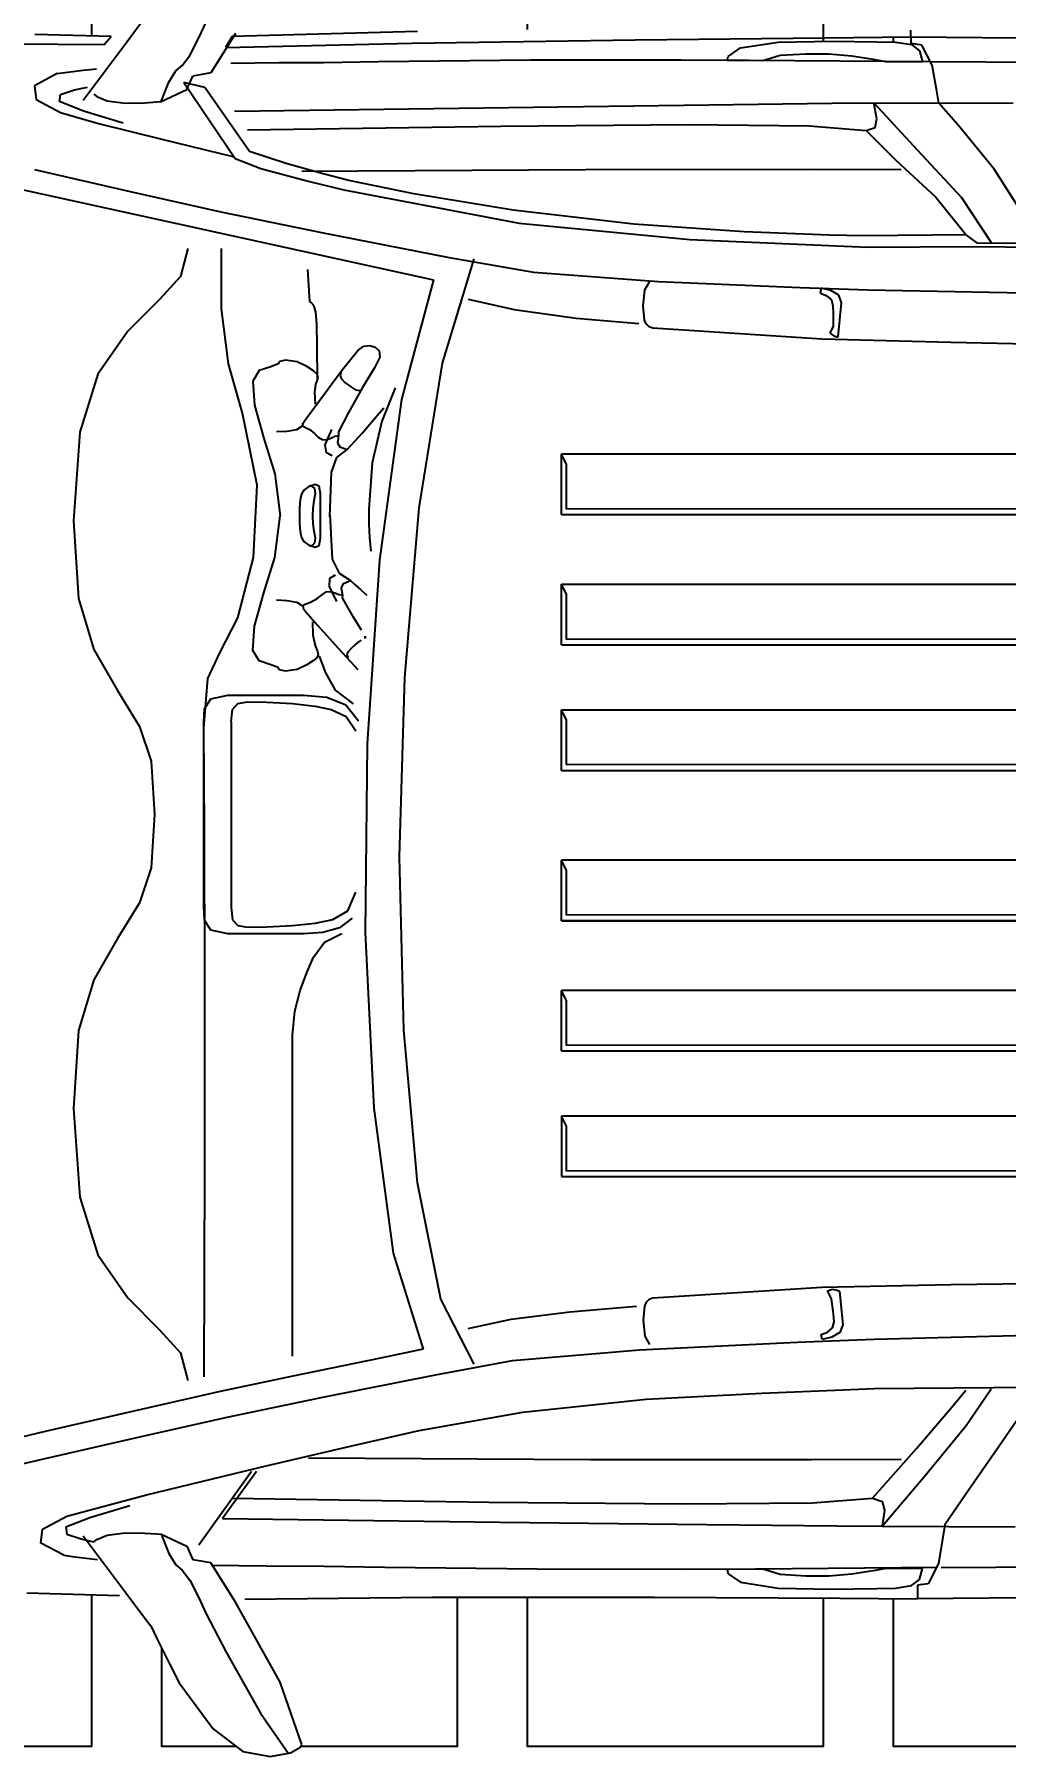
# Model space of a CAD drawing. Header units: millimetres. Extents: x -677 to -23, y -135 to 1112.
# Drawn here: x -116.84 to -115.698, y 857.484 to 859.508 of the extents above; entities that cross this region are included whole.
import ezdxf

# ---------------------------------------------------------------- set-up
doc = ezdxf.new("R2010")
doc.units = ezdxf.units.MM
doc.header["$LTSCALE"] = 20
doc.header["$MEASUREMENT"] = 0
doc.header["$PDSIZE"] = -5
doc.layers.get('0').update_dxf_attribs({"linetype": 'CONTINUOUS'})
doc.layers.get('Defpoints').update_dxf_attribs({"linetype": 'CONTINUOUS'})
doc.layers.add('AR-ALV', color=5, linetype='CONTINUOUS')
doc.layers.add('E-Pen-C', color=4, linetype='CONTINUOUS', lineweight=15)
doc.layers.add('E-Pen-G', color=3, linetype='CONTINUOUS', lineweight=30)
doc.styles.add('F2', font='swissc.ttf')
doc.dimstyles.new('DIMENSION-1', dxfattribs={"dimtxt": 0.11, "dimasz": 0.07, "dimexe": 1, "dimexo": 0, "dimgap": 0.12, "dimtad": 1, "dimzin": 7, "dimdsep": 46, "dimtxsty": 'F2', "dimblk1": 'TRACO', "dimblk2": 'TRACO', "dimsah": 1, "dimcen": 1, "dimse1": 1, "dimse2": 1, "dimclrd": 256, "dimclre": 256, "dimclrt": 6, "dimadec": 0, "dimazin": 0, "dimtfac": 1, "dimtix": 1, "dimtmove": 2, "dimatfit": 3, "dimldrblk": 'TRACO', "dimfxl": 1, "dimtolj": 1, "dimtzin": 0, "dimarcsym": 0})

# ---------------------------------------------------------------- blocks, each defined once
blk = doc.blocks.new('Austin Mini dessus')
at = {"color": 8, "flags": 128}
for points in [[(1.1117, 3.9516), (1.1466, 3.978)], [(1.1466, 3.978), (1.1788, 3.984)], [(1.1671, 3.9332), (1.2, 3.9805)], [(1.1788, 3.984), (1.2025, 3.9796)], [(1.2159, 3.9699), (1.1905, 3.8965)], [(1.2025, 3.9796), (1.2133, 3.9732)], [(1.2133, 3.9732), (1.2159, 3.9699)], [(1.0718, 3.8974), (1.1117, 3.9516)], [(1.127, 3.8612), (1.1671, 3.9332)], [(1.0602, 3.8752), (1.0718, 3.8974)], [(1.1905, 3.8965), (1.1378, 3.8027)], [(1.0455, 3.8453), (1.0602, 3.8752)], [(1.0383, 3.8304), (1.0455, 3.8453)], [(1.1035, 3.8163), (1.127, 3.8612)], [(1.0326, 3.8229), (1.0383, 3.8304)], [(1.0093, 3.792), (1.0326, 3.8229)], [(1.0947, 3.7975), (1.1035, 3.8163)], [(0.8924, 3.7915), (1.0016, 3.7949)], [(0.9589, 3.7245), (1.0093, 3.792)], [(1.0842, 3.7768), (1.0947, 3.7975)], [(1.1378, 3.8027), (1.1088, 3.7563)], [(1.1489, 3.7991), (1.3693, 3.7967)], [(1.3693, 3.7967), (1.6304, 3.7968)], [(1.6304, 3.7968), (1.8484, 3.7979)], [(1.7313, 3.7792), (1.7757, 3.7861)], [(1.7757, 3.7861), (1.8394, 3.7873)], [(1.8394, 3.7873), (1.8918, 3.7867)], [(1.8484, 3.7979), (1.9397, 3.7986)], [(1.8918, 3.7867), (1.9135, 3.786)], [(1.9135, 3.786), (1.9326, 3.7832)], [(2.1078, 3.7972), (1.9397, 3.7986)], [(1.9397, 3.7828), (1.9397, 3.798)], [(1.0677, 3.7588), (1.0753, 3.7651)], [(1.0753, 3.7651), (1.0842, 3.7768)], [(1.716, 3.7644), (1.717, 3.7694)], [(1.7576, 3.764), (1.716, 3.7644)], [(1.717, 3.7694), (1.7313, 3.7792)], [(1.7781, 3.7702), (1.7576, 3.764)], [(1.8082, 3.7719), (1.7781, 3.7702)], [(1.8354, 3.7719), (1.8082, 3.7719)], [(1.8622, 3.7696), (1.8354, 3.7719)], [(1.8896, 3.7653), (1.8622, 3.7696)], [(1.9022, 3.763), (1.8896, 3.7653)], [(1.9326, 3.7832), (1.942, 3.7759)], [(1.952, 3.781), (1.9397, 3.7828)], [(1.942, 3.7759), (1.9455, 3.763)], [(1.9641, 3.7571), (1.952, 3.781)], [(0.936, 3.7475), (0.9091, 3.7332)], [(0.936, 3.7475), (0.949, 3.7493)], [(0.949, 3.7493), (0.9623, 3.751)], [(0.9623, 3.751), (0.9758, 3.7525)], [(1.0506, 3.7228), (1.0594, 3.7455)], [(1.0594, 3.7455), (1.0677, 3.7588)], [(1.0806, 3.7369), (1.0877, 3.7528)], [(1.1088, 3.7563), (1.0877, 3.7528)], [(1.1098, 3.7592), (1.174, 3.7599)], [(1.174, 3.7599), (1.2419, 3.7604)], [(1.2419, 3.7604), (1.3135, 3.7616)], [(1.3135, 3.7616), (1.4923, 3.7636)], [(1.4923, 3.7636), (1.6691, 3.7637)], [(1.6691, 3.7637), (1.7492, 3.7633)], [(1.7492, 3.7633), (1.9626, 3.7616)], [(1.9455, 3.763), (1.9022, 3.763)], [(1.9688, 3.7285), (1.9641, 3.7571)], [(1.9674, 3.7618), (2.2252, 3.7604)], [(0.9091, 3.7332), (0.9111, 3.717)], [(0.9395, 3.7228), (0.9564, 3.7282)], [(0.9564, 3.7282), (0.9673, 3.7309)], [(0.9673, 3.7309), (0.9712, 3.7316)], [(0.9712, 3.7316), (0.975, 3.7288)], [(0.975, 3.7288), (0.9869, 3.7238)], [(0.9869, 3.7238), (1.0083, 3.721)], [(1.0506, 3.7228), (1.0806, 3.7369)], [(1.0947, 3.7351), (1.1565, 3.6487)], [(1.9715, 3.7117), (1.9688, 3.7285)], [(0.9111, 3.717), (0.9395, 3.7016)], [(0.9383, 3.7145), (0.9395, 3.7228)], [(0.9665, 3.7034), (0.9383, 3.7145)], [(1.0083, 3.721), (1.031, 3.7215)], [(1.031, 3.7215), (1.0455, 3.7223)], [(1.0455, 3.7223), (1.0506, 3.7228)], [(1.1226, 3.7043), (1.4484, 3.7087)], [(1.1626, 3.649), (1.1226, 3.7043)], [(1.4484, 3.7087), (1.6921, 3.7115)], [(1.6921, 3.7115), (1.8449, 3.713)], [(1.8449, 3.713), (1.8979, 3.7134)], [(1.8979, 3.7134), (2.0543, 3.714)], [(1.8979, 3.7134), (1.9484, 3.6539)], [(1.9009, 3.6943), (1.8979, 3.7134)], [(1.9964, 3.6756), (1.9715, 3.7117)], [(0.9395, 3.7016), (1.0331, 3.6766)], [(1.0136, 3.6893), (0.9665, 3.7034)], [(1.1335, 3.6804), (1.4355, 3.6849)], [(1.4355, 3.6849), (1.6643, 3.6871)], [(1.6643, 3.6871), (1.816, 3.6859)], [(1.816, 3.6859), (1.8868, 3.6804)], [(1.8868, 3.6804), (1.8979, 3.6843)], [(1.8979, 3.6843), (1.9009, 3.6943)], [(1.0331, 3.6766), (1.174, 3.6425)], [(1.8868, 3.6804), (1.9382, 3.6219)], [(2.0389, 3.6143), (1.9964, 3.6756)], [(0.8566, 3.6469), (0.909, 3.6348)], [(1.9484, 3.6539), (1.9968, 3.5949)], [(0.909, 3.6348), (1.0218, 3.609)], [(1.174, 3.6425), (1.2747, 3.6187)], [(1.2235, 3.6328), (1.5547, 3.6348)], [(1.5547, 3.6348), (1.8149, 3.6349)], [(1.8149, 3.6349), (1.9203, 3.6346)], [(0.9143, 3.6021), (0.8666, 3.6133)], [(1.0218, 3.609), (1.1282, 3.5852)], [(1.2747, 3.6187), (1.3537, 3.601)], [(1.9382, 3.6219), (1.9794, 3.5737)], [(2.0615, 3.5818), (2.0389, 3.6143)], [(1.0183, 3.578), (0.9143, 3.6021)], [(1.1282, 3.5852), (1.2404, 3.5618)], [(1.3537, 3.601), (1.4755, 3.5794)], [(1.9968, 3.5949), (2.0262, 3.5518)], [(1.12, 3.5551), (1.0183, 3.578)], [(1.4755, 3.5794), (1.6204, 3.564)], [(1.6204, 3.564), (1.7565, 3.5569)], [(1.9794, 3.5737), (1.9962, 3.5536)], [(1.0731, 3.5095), (1.0817, 3.5421)], [(1.2053, 3.5371), (1.12, 3.5551)], [(1.2404, 3.5618), (1.3729, 3.5353)], [(1.7565, 3.5569), (1.8523, 3.5529)], [(1.8523, 3.5529), (1.8885, 3.5517)], [(1.8885, 3.5517), (2.0756, 3.55)], [(1.1011, 3.5379), (1.1017, 3.2922)], [(1.3084, 3.5158), (1.2053, 3.5371)], [(1.3729, 3.5353), (1.4635, 3.5186)], [(1.4186, 3.5228), (1.3793, 3.4466)], [(1.0484, 3.4825), (1.0731, 3.5095)], [(1.2049, 3.5135), (1.2049, 3.1364)], [(1.3585, 3.5054), (1.3084, 3.5158)], [(1.323, 3.3924), (1.3585, 3.5054)], [(1.4635, 3.5186), (1.6129, 3.5061)], [(1.6129, 3.5061), (1.7979, 3.497)], [(1.0114, 3.445), (1.0484, 3.4825)], [(1.4113, 3.481), (1.462, 3.47)], [(1.6169, 3.4714), (1.619, 3.4901)], [(1.619, 3.4901), (1.6245, 3.4999)], [(1.7979, 3.497), (1.8885, 3.4935)], [(1.8276, 3.494), (1.8263, 3.4879)], [(1.8263, 3.4879), (1.8336, 3.4853)], [(1.8388, 3.4912), (1.8276, 3.494)], [(1.8336, 3.4853), (1.8396, 3.4804)], [(1.8484, 3.4859), (1.8388, 3.4912)], [(1.8517, 3.4767), (1.8484, 3.4859)], [(1.8885, 3.4935), (2.0844, 3.4883)], [(1.462, 3.47), (1.5309, 3.4613)], [(1.5309, 3.4613), (1.6094, 3.4548)], [(1.6186, 3.4546), (1.6169, 3.4714)], [(1.8409, 3.4637), (1.8386, 3.4462)], [(1.8396, 3.4804), (1.8416, 3.4732)], [(1.8416, 3.4732), (1.8409, 3.4637)], [(1.8478, 3.437), (1.8517, 3.4767)], [(0.9762, 3.3945), (1.0114, 3.445)], [(1.3793, 3.4466), (1.3517, 3.3099)], [(1.6207, 3.4502), (1.6186, 3.4546)], [(1.6242, 3.4468), (1.6207, 3.4502)], [(1.6285, 3.4452), (1.6242, 3.4468)], [(1.8272, 3.4328), (1.6285, 3.4452)], [(1.8386, 3.4462), (1.8339, 3.4369)], [(1.9786, 3.4297), (1.8272, 3.4328)], [(1.8339, 3.4369), (1.8395, 3.4349)], [(1.8395, 3.4349), (1.8452, 3.4359)], [(1.8452, 3.4359), (1.8478, 3.437)], [(2.0699, 3.4284), (1.9786, 3.4297)], [(0.9547, 3.3266), (0.9762, 3.3945)], [(1.3004, 3.222), (1.323, 3.3924)], [(0.9474, 3.2223), (0.9547, 3.3266)], [(1.3517, 3.3099), (1.3356, 3.1305)], [(1.521, 3.3024), (3.3849, 3.3024)], [(1.521, 3.2314), (1.521, 3.3024)], [(1.1017, 3.2922), (1.1017, 3.0712)], [(3.3552, 3.2953), (1.5269, 3.296)], [(1.5269, 3.296), (1.5269, 3.2434)], [(1.5269, 3.2434), (1.521, 3.2314)], [(0.9535, 3.1308), (0.9474, 3.2223)], [(1.2904, 3.0155), (1.3004, 3.222)], [(3.3849, 3.2314), (1.521, 3.2314)], [(1.521, 3.1548), (3.3849, 3.1548)], [(1.521, 3.1548), (3.3849, 3.1548)], [(1.521, 3.1548), (1.521, 3.0837)], [(3.3552, 3.1477), (1.5269, 3.1484)], [(1.5269, 3.1484), (1.5269, 3.0958)], [(0.9712, 3.0712), (0.9535, 3.1308)], [(1.2049, 3.1364), (1.2077, 3.1082)], [(1.3356, 3.1305), (1.3308, 2.9266)], [(1.2077, 3.1082), (1.214, 3.084)], [(1.214, 3.084), (1.2213, 3.064)], [(1.5269, 3.0958), (1.521, 3.0837)], [(3.3849, 3.0838), (1.521, 3.0838)], [(0.9991, 3.0226), (0.9712, 3.0712)], [(1.1017, 3.0712), (1.1013, 2.893)], [(1.2213, 3.064), (1.2296, 3.0447)], [(1.2296, 3.0447), (1.2425, 3.0269)], [(1.0249, 2.9807), (0.9991, 3.0226)], [(1.1289, 3.0172), (1.1087, 3.0128)], [(1.2179, 3.0172), (1.1289, 3.0172)], [(1.2406, 3.0157), (1.2179, 3.0172)], [(1.2601, 3.01), (1.2406, 3.0157)], [(1.2425, 3.0269), (1.263, 3.0168)], [(1.2927, 2.7938), (1.2904, 3.0155)], [(1.1016, 3.0013), (1.1008, 2.9854)], [(1.1087, 3.0128), (1.1016, 3.0013)], [(1.1326, 2.9863), (1.1344, 3.0006)], [(1.1344, 3.0006), (1.1406, 3.0076)], [(1.1406, 3.0076), (1.1521, 3.0095)], [(1.1521, 3.0095), (1.1745, 3.009)], [(1.1745, 3.009), (1.2048, 3.0074)], [(1.2048, 3.0074), (1.2315, 3.0045)], [(1.2315, 3.0045), (1.2524, 3.0002)], [(1.2524, 3.0002), (1.27, 2.9903)], [(1.275, 2.9987), (1.2601, 3.01)], [(1.521, 3.0018), (3.3849, 3.0018)], [(1.521, 3.0018), (1.521, 2.9307)], [(1.521, 3.0017), (3.3849, 3.0017)], [(3.3552, 2.9947), (1.5269, 2.9954)], [(1.5269, 2.9954), (1.5269, 2.9427)], [(1.0386, 2.9396), (1.0249, 2.9807)], [(1.1008, 2.9854), (1.1008, 2.7686)], [(1.1326, 2.7677), (1.1326, 2.9863)], [(1.27, 2.9903), (1.2792, 2.9682)], [(1.0427, 2.877), (1.0386, 2.9396)], [(1.5269, 2.9427), (1.521, 2.9307)], [(1.3308, 2.9266), (1.3369, 2.7159)], [(3.3849, 2.9307), (1.521, 2.9307)], [(1.0386, 2.8145), (1.0427, 2.877)], [(1.1013, 2.893), (1.1007, 2.7756)], [(1.0249, 2.7734), (1.0386, 2.8145)], [(1.521, 2.8252), (3.3849, 2.8252)], [(1.521, 2.8252), (3.3849, 2.8252)], [(1.521, 2.8252), (1.521, 2.7541)], [(3.3552, 2.8181), (1.5269, 2.8188)], [(1.5269, 2.8188), (1.5269, 2.7662)], [(1.307, 2.578), (1.2927, 2.7938)], [(0.9991, 2.7314), (1.0249, 2.7734)], [(1.1007, 2.7756), (1.1055, 2.717)], [(1.268, 2.7619), (1.2795, 2.7785)], [(1.1008, 2.7686), (1.1016, 2.7527)], [(1.1016, 2.7527), (1.1087, 2.7412)], [(1.1326, 2.7677), (1.1344, 2.7534)], [(1.1344, 2.7534), (1.1406, 2.7464)], [(1.2315, 2.7495), (1.2505, 2.7536)], [(1.2505, 2.7536), (1.268, 2.7619)], [(1.2676, 2.7483), (1.2824, 2.7671)], [(1.5269, 2.7662), (1.521, 2.7541)], [(3.3849, 2.7542), (1.521, 2.7542)], [(1.1087, 2.7412), (1.1289, 2.7368)], [(1.1289, 2.7368), (1.2179, 2.7368)], [(1.1406, 2.7464), (1.1521, 2.7446)], [(1.1521, 2.7446), (1.1745, 2.745)], [(1.1745, 2.745), (1.2048, 2.7466)], [(1.2048, 2.7466), (1.2315, 2.7495)], [(1.2179, 2.7368), (1.2453, 2.7392)], [(1.2453, 2.7392), (1.2676, 2.7483)], [(1.2551, 2.7309), (1.276, 2.7469)], [(0.9712, 2.6829), (0.9991, 2.7314)], [(1.1055, 2.717), (1.1196, 2.6871)], [(1.2436, 2.7106), (1.2551, 2.7309)], [(1.3369, 2.7159), (1.3537, 2.5166)], [(1.1655, 2.6964), (1.1583, 2.6841)], [(1.1793, 2.701), (1.1655, 2.6964)], [(1.1879, 2.7044), (1.1793, 2.701)], [(1.1894, 2.7071), (1.1879, 2.7044)], [(1.1965, 2.7087), (1.1894, 2.7071)], [(1.2102, 2.7066), (1.1965, 2.7087)], [(1.2218, 2.7011), (1.2102, 2.7066)], [(1.2296, 2.696), (1.2218, 2.7011)], [(1.2336, 2.6927), (1.2296, 2.696)], [(1.235, 2.6895), (1.2336, 2.6927)], [(1.2364, 2.6909), (1.2436, 2.7106)], [(1.2586, 2.6815), (1.2815, 2.7064)], [(1.2705, 2.6928), (1.2693, 2.6894)], [(0.9535, 2.6232), (0.9712, 2.6829)], [(1.1196, 2.6871), (1.1407, 2.6458)], [(1.1583, 2.6841), (1.1602, 2.6556)], [(1.2286, 2.6664), (1.2314, 2.6783)], [(1.2314, 2.6783), (1.2342, 2.6856)], [(1.2342, 2.6856), (1.235, 2.6895)], [(1.2344, 2.6544), (1.2586, 2.6815)], [(1.2693, 2.6894), (1.2703, 2.6857)], [(1.2703, 2.6857), (1.2746, 2.681)], [(1.2746, 2.681), (1.2785, 2.6776)], [(1.2785, 2.6776), (1.2823, 2.6745)], [(1.2823, 2.6745), (1.286, 2.6721)], [(1.521, 2.6777), (3.3849, 2.6777)], [(1.521, 2.6777), (1.521, 2.6065)], [(1.521, 2.6776), (3.3849, 2.6776)], [(1.1602, 2.6556), (1.1712, 2.6165)], [(1.2206, 2.6388), (1.2344, 2.6544)], [(1.2283, 2.6506), (1.2286, 2.6664)], [(1.286, 2.6602), (1.2767, 2.6451)], [(1.2901, 2.67), (1.2902, 2.6692)], [(1.2903, 2.6674), (1.2901, 2.67)], [(1.2902, 2.6692), (1.2903, 2.6683)], [(1.2903, 2.6683), (1.2903, 2.6674)], [(3.3552, 2.6705), (1.5269, 2.6712)], [(1.5269, 2.6712), (1.5269, 2.6186)], [(1.1407, 2.6458), (1.1591, 2.5751)], [(1.2099, 2.6274), (1.2179, 2.6325)], [(1.2173, 2.6328), (1.2174, 2.6346)], [(1.2179, 2.6325), (1.2173, 2.6328)], [(1.2174, 2.6346), (1.2206, 2.6388)], [(1.2691, 2.6322), (1.2637, 2.6225)], [(1.2767, 2.6451), (1.2691, 2.6322)], [(0.9474, 2.5318), (0.9535, 2.6232)], [(1.1712, 2.6165), (1.184, 2.5749)], [(1.1861, 2.6248), (1.1983, 2.6254)], [(1.1983, 2.6254), (1.2099, 2.6274)], [(1.2179, 2.6307), (1.226, 2.6273)], [(1.226, 2.6273), (1.234, 2.623)], [(1.234, 2.623), (1.2401, 2.6184)], [(1.2401, 2.6184), (1.2445, 2.6153)], [(1.2445, 2.6153), (1.2492, 2.6149)], [(1.2478, 2.609), (1.2564, 2.6266)], [(1.2492, 2.6149), (1.2546, 2.6166)], [(1.2546, 2.6166), (1.2595, 2.6184)], [(1.2595, 2.6184), (1.2623, 2.6189)], [(1.2623, 2.6189), (1.2632, 2.6189)], [(1.2632, 2.6157), (1.2624, 2.6105)], [(1.2639, 2.6197), (1.2632, 2.6157)], [(1.2637, 2.6225), (1.2638, 2.6219)], [(1.2638, 2.6219), (1.2639, 2.6197)], [(1.279, 2.6074), (1.285, 2.6129)], [(1.285, 2.6129), (1.2921, 2.6194)], [(1.5269, 2.6186), (1.521, 2.6065)], [(1.2485, 2.5997), (1.2478, 2.609)], [(1.255, 2.5958), (1.2485, 2.5997)], [(1.2515, 2.5771), (1.2598, 2.5934)], [(1.2598, 2.5934), (1.2732, 2.6021)], [(1.2624, 2.6105), (1.2647, 2.6055)], [(1.2647, 2.6055), (1.2732, 2.6021)], [(1.2732, 2.6021), (1.279, 2.6074)], [(3.3849, 2.6066), (1.521, 2.6066)], [(1.1591, 2.5751), (1.1632, 2.4901)], [(1.184, 2.5749), (1.1902, 2.5259)], [(1.2487, 2.5245), (1.2515, 2.5771)], [(1.3331, 2.3893), (1.307, 2.578)], [(1.2142, 2.5468), (1.2153, 2.5514)], [(1.2153, 2.5514), (1.218, 2.556)], [(1.218, 2.556), (1.2242, 2.5604)], [(1.2242, 2.5604), (1.2316, 2.5628)], [(1.2242, 2.5604), (1.2279, 2.5607)], [(1.2279, 2.5607), (1.2312, 2.5579)], [(1.2319, 2.5522), (1.2305, 2.5442)], [(1.2312, 2.5579), (1.2319, 2.5522)], [(1.2316, 2.5628), (1.2362, 2.5607)], [(1.2362, 2.5607), (1.2378, 2.5522)], [(1.2378, 2.5522), (1.2378, 2.4996)], [(1.2946, 2.5357), (1.2952, 2.5513)], [(1.2952, 2.5513), (1.2971, 2.5676)], [(0.9547, 2.4275), (0.9474, 2.5318)], [(1.2129, 2.5259), (1.213, 2.5337)], [(1.213, 2.5337), (1.2135, 2.541)], [(1.2135, 2.541), (1.2142, 2.5468)], [(1.2293, 2.5353), (1.2287, 2.5263)], [(1.2305, 2.5442), (1.2293, 2.5353)], [(1.2945, 2.5182), (1.2946, 2.5357)], [(1.184, 2.4768), (1.1902, 2.5259)], [(1.213, 2.5181), (1.2129, 2.5259)], [(1.2135, 2.5107), (1.213, 2.5181)], [(1.2142, 2.505), (1.2135, 2.5107)], [(1.2287, 2.5263), (1.2293, 2.5172)], [(1.2293, 2.5172), (1.2305, 2.5078)], [(1.2487, 2.5272), (1.2506, 2.4745)], [(1.2987, 2.4638), (1.2945, 2.5182)], [(1.3537, 2.5166), (1.3811, 2.3466)], [(1.521, 2.5246), (3.3849, 2.5246)], [(1.521, 2.5246), (3.3849, 2.5246)], [(1.521, 2.5246), (1.521, 2.4535)], [(3.3552, 2.5175), (1.5269, 2.5182)], [(1.5269, 2.5182), (1.5269, 2.4656)], [(1.1632, 2.4901), (1.1462, 2.4053)], [(1.2153, 2.5004), (1.2142, 2.505)], [(1.218, 2.4957), (1.2153, 2.5004)], [(1.2242, 2.4914), (1.218, 2.4957)], [(1.2316, 2.489), (1.2242, 2.4914)], [(1.2279, 2.4911), (1.2242, 2.4914)], [(1.2312, 2.4938), (1.2279, 2.4911)], [(1.2305, 2.5078), (1.2319, 2.4996)], [(1.2319, 2.4996), (1.2312, 2.4938)], [(1.2362, 2.4911), (1.2316, 2.489)], [(1.2378, 2.4996), (1.2362, 2.4911)], [(1.1712, 2.4352), (1.184, 2.4768)], [(1.2506, 2.4745), (1.2571, 2.4576)], [(1.2447, 2.4518), (1.2434, 2.4425)], [(1.2514, 2.4554), (1.2447, 2.4518)], [(1.2571, 2.4576), (1.2692, 2.4481)], [(1.3098, 2.4149), (1.2987, 2.4638)], [(1.5269, 2.4656), (1.521, 2.4535)], [(3.3849, 2.4536), (1.521, 2.4536)], [(1.1602, 2.3961), (1.1712, 2.4352)], [(1.2248, 2.4245), (1.2303, 2.429)], [(1.2303, 2.429), (1.2352, 2.4335)], [(1.2352, 2.4335), (1.2399, 2.4364)], [(1.2399, 2.4364), (1.2445, 2.4366)], [(1.2434, 2.4425), (1.2511, 2.4245)], [(1.2445, 2.4366), (1.2498, 2.4346)], [(1.2498, 2.4346), (1.2546, 2.4325)], [(1.2546, 2.4325), (1.2574, 2.4319)], [(1.2574, 2.4319), (1.2583, 2.4319)], [(1.2579, 2.4403), (1.2605, 2.4451)], [(1.2585, 2.435), (1.2579, 2.4403)], [(1.259, 2.431), (1.2585, 2.435)], [(1.2586, 2.4282), (1.2588, 2.4289)], [(1.2588, 2.4289), (1.259, 2.431)], [(1.2605, 2.4451), (1.2692, 2.4481)], [(1.2692, 2.4481), (1.287, 2.4285)], [(1.287, 2.4285), (1.3044, 2.4082)], [(0.9762, 2.3595), (0.9547, 2.4275)], [(1.1861, 2.427), (1.1983, 2.4265)], [(1.1983, 2.4265), (1.21, 2.4246)], [(1.21, 2.4246), (1.2177, 2.4194)], [(1.2177, 2.4194), (1.2172, 2.4191)], [(1.2172, 2.4191), (1.2172, 2.4174)], [(1.2172, 2.4174), (1.2201, 2.4129)], [(1.2178, 2.4212), (1.2248, 2.4245)], [(1.2201, 2.4129), (1.2359, 2.3915)], [(1.2704, 2.4052), (1.2586, 2.4282)], [(1.3256, 2.3754), (1.3098, 2.4149)], [(1.1462, 2.4053), (1.1298, 2.3473)], [(1.1583, 2.3676), (1.1602, 2.3961)], [(1.2319, 2.3948), (1.2313, 2.3807)], [(1.2359, 2.3915), (1.262, 2.3561)], [(1.2871, 2.3751), (1.2704, 2.4052)], [(1.3044, 2.4082), (1.3122, 2.3989)], [(1.3706, 2.2486), (1.3331, 2.3893)], [(1.2313, 2.3807), (1.2324, 2.3718)], [(1.2324, 2.3718), (1.2342, 2.3662)], [(1.2619, 2.3648), (1.2664, 2.3692)], [(1.2664, 2.3692), (1.2729, 2.3742)], [(1.2729, 2.3742), (1.279, 2.3779)], [(1.279, 2.3779), (1.2846, 2.3787)], [(1.3014, 2.3519), (1.2871, 2.3751)], [(1.0114, 2.309), (0.9762, 2.3595)], [(1.1655, 2.3554), (1.1583, 2.3676)], [(1.1793, 2.3508), (1.1655, 2.3554)], [(1.1879, 2.3474), (1.1793, 2.3508)], [(1.2218, 2.3507), (1.2102, 2.3451)], [(1.2296, 2.3558), (1.2218, 2.3507)], [(1.2336, 2.3591), (1.2296, 2.3558)], [(1.235, 2.3623), (1.2336, 2.3591)], [(1.2342, 2.3662), (1.234, 2.3268)], [(1.2342, 2.3662), (1.235, 2.3623)], [(1.2607, 2.3612), (1.2619, 2.3648)], [(1.2617, 2.3576), (1.2607, 2.3612)], [(1.262, 2.3561), (1.2817, 2.3316)], [(1.3075, 2.3397), (1.3014, 2.3519)], [(1.1298, 2.3473), (1.1216, 2.2828)], [(1.1894, 2.3447), (1.1879, 2.3474)], [(1.1965, 2.3431), (1.1894, 2.3447)], [(1.2102, 2.3451), (1.1965, 2.3431)], [(1.2817, 2.3316), (1.2889, 2.3268)], [(1.2958, 2.3258), (1.3019, 2.3278)], [(1.3019, 2.3278), (1.3066, 2.3322)], [(1.3066, 2.3322), (1.3075, 2.3397)], [(1.3811, 2.3466), (1.4186, 2.2238)], [(1.0484, 2.2716), (1.0114, 2.309)], [(1.234, 2.3268), (1.2334, 2.3009)], [(1.2889, 2.3268), (1.2958, 2.3258)], [(1.8272, 2.3184), (1.6285, 2.3056)], [(1.9786, 2.3223), (1.8272, 2.3184)], [(1.8366, 2.3114), (1.8412, 2.3145)], [(1.8403, 2.3032), (1.8366, 2.3114)], [(1.8412, 2.3145), (1.8449, 2.3155)], [(1.8449, 2.3155), (1.8464, 2.3155)], [(1.8464, 2.3155), (1.8503, 2.2758)], [(2.0699, 2.3241), (1.9786, 2.3223)], [(1.2334, 2.3009), (1.2323, 2.2864)], [(1.4655, 2.2834), (1.5384, 2.2936)], [(1.5384, 2.2936), (1.6121, 2.3001)], [(1.6186, 2.2962), (1.6169, 2.2793)], [(1.6207, 2.3005), (1.6186, 2.2962)], [(1.6242, 2.304), (1.6207, 2.3005)], [(1.6285, 2.3056), (1.6242, 2.304)], [(1.8402, 2.2793), (1.8406, 2.2877)], [(1.8406, 2.2877), (1.8403, 2.3032)], [(1.0731, 2.2446), (1.0484, 2.2716)], [(1.1216, 2.2828), (1.1216, 2.212)], [(1.2254, 2.2741), (1.2227, 2.2366)], [(1.2269, 2.2752), (1.2254, 2.2741)], [(1.2299, 2.279), (1.2269, 2.2752)], [(1.2323, 2.2864), (1.2299, 2.279)], [(1.4113, 2.2714), (1.4655, 2.2834)], [(1.6169, 2.2793), (1.619, 2.2606)], [(1.825, 2.2645), (1.8322, 2.2671)], [(1.8322, 2.2671), (1.8383, 2.272)], [(1.8383, 2.272), (1.8402, 2.2793)], [(1.8503, 2.2758), (1.847, 2.2665)], [(0.8634, 2.1376), (1.3706, 2.2486)], [(1.4881, 2.2396), (1.6349, 2.2506)], [(1.619, 2.2606), (1.6245, 2.2509)], [(1.6349, 2.2506), (1.8016, 2.2577)], [(1.8016, 2.2577), (1.881, 2.2603)], [(1.8262, 2.2584), (1.825, 2.2645)], [(1.8375, 2.2613), (1.8262, 2.2584)], [(1.847, 2.2665), (1.8375, 2.2613)], [(1.881, 2.2603), (2.0858, 2.2644)], [(1.0817, 2.212), (1.0731, 2.2446)], [(1.3891, 2.2224), (1.4881, 2.2396)], [(1.2411, 2.1935), (1.3891, 2.2224)], [(1.6721, 2.2014), (1.8808, 2.2103)], [(1.8808, 2.2103), (2.0035, 2.2094)], [(2.0035, 2.2094), (2.0815, 2.2103)], [(2.1294, 2.2062), (2.0102, 2.2055)], [(1.1207, 2.1686), (1.2411, 2.1935)], [(1.4713, 2.1819), (1.6721, 2.2014)], [(1.7357, 2.1921), (1.606, 2.1833)], [(1.8362, 2.1961), (1.7357, 2.1921)], [(1.8766, 2.1969), (1.8362, 2.1961)], [(1.9967, 2.1959), (1.8766, 2.1969)], [(1.961, 2.1517), (1.9967, 2.1959)], [(1.9914, 2.152), (2.0269, 2.2058)], [(2.0102, 2.2055), (1.9967, 2.1959)], [(1.0142, 2.1447), (1.1207, 2.1686)], [(1.2652, 2.143), (1.4713, 2.1819)], [(1.4643, 2.1668), (1.3475, 2.1478)], [(1.606, 2.1833), (1.4643, 2.1668)], [(2.0651, 2.1737), (2.0297, 2.1186)], [(1.3475, 2.1478), (1.2712, 2.132)], [(1.9146, 2.1086), (1.961, 2.1517)], [(1.9396, 2.0961), (1.9914, 2.152)], [(0.9014, 2.1189), (1.0142, 2.1447)], [(1.1678, 2.118), (1.2232, 2.1328)], [(1.2232, 2.1328), (1.2652, 2.143)], [(1.2712, 2.132), (1.241, 2.1243)], [(1.0772, 2.0166), (1.1373, 2.1061)], [(1.1373, 2.1061), (1.1678, 2.118)], [(1.1985, 2.1123), (1.1544, 2.0979)], [(1.241, 2.1243), (1.1985, 2.1123)], [(1.216, 2.1209), (1.5491, 2.1189)], [(1.5491, 2.1189), (1.8129, 2.1188)], [(1.8129, 2.1188), (1.9203, 2.1191)], [(1.8792, 2.0733), (1.9146, 2.1086)], [(2.0297, 2.1186), (1.9872, 2.0669)], [(1.0511, 2.0835), (1.1363, 2.104)], [(1.1544, 2.0979), (1.1018, 2.0227)], [(1.8882, 2.0405), (1.9396, 2.0961)], [(0.932, 2.0521), (0.9769, 2.0648)], [(1.006, 2.0645), (0.959, 2.0503)], [(0.9769, 2.0648), (1.0511, 2.0835)], [(1.1518, 2.0725), (1.4497, 2.0682)], [(1.4497, 2.0682), (1.6696, 2.0663)], [(1.6696, 2.0663), (1.8124, 2.0677)], [(1.8124, 2.0677), (1.8792, 2.0733)], [(1.8792, 2.0733), (1.8898, 2.0695)], [(1.8898, 2.0695), (1.8917, 2.0596)], [(1.9872, 2.0669), (1.9647, 2.0412)], [(0.9036, 2.0367), (0.932, 2.0521)], [(0.959, 2.0503), (0.9308, 2.0393)], [(1.1368, 2.0506), (1.4588, 2.0461)], [(1.4588, 2.0461), (1.6944, 2.0429)], [(1.8917, 2.0596), (1.8882, 2.0405)], [(0.9015, 2.0205), (0.9036, 2.0367)], [(0.9308, 2.0393), (0.932, 2.031)], [(0.932, 2.031), (0.9488, 2.0255)], [(0.9488, 2.0255), (0.9598, 2.0229)], [(0.9589, 2.0374), (1.0093, 1.97)], [(0.9712, 2.0303), (0.975, 2.0331)], [(0.975, 2.0331), (0.9869, 2.0382)], [(0.9869, 2.0382), (1.0083, 2.0409)], [(1.0083, 2.0409), (1.031, 2.0405)], [(1.031, 2.0405), (1.0455, 2.0396)], [(1.0455, 2.0396), (1.0506, 2.0392)], [(1.0506, 2.0392), (1.0806, 2.025)], [(1.0506, 2.0392), (1.0594, 2.0164)], [(1.0806, 2.025), (1.0877, 2.0092)], [(1.6944, 2.0429), (1.839, 2.0411)], [(1.839, 2.0411), (1.8882, 2.0405)], [(1.8882, 2.0405), (2.0521, 2.0412)], [(1.9618, 2.0246), (1.9568, 1.9964)], [(1.9647, 2.0412), (1.9618, 2.0246)], [(0.9284, 2.0063), (0.9015, 2.0205)], [(0.9284, 2.0063), (0.9435, 2.0041)], [(0.9435, 2.0041), (0.9588, 2.0023)], [(0.9598, 2.0229), (0.9637, 2.0221)], [(1.0594, 2.0164), (1.0677, 2.0031)], [(1.1018, 2.0227), (1.0772, 2.0166)], [(1.1088, 2.0056), (1.0877, 2.0092)], [(1.1378, 1.9593), (1.1088, 2.0056)], [(0.9588, 2.0023), (0.9744, 2.0007)], [(1.0677, 2.0031), (1.0753, 1.9968)], [(1.0753, 1.9968), (1.0842, 1.9851)], [(1.0842, 1.9851), (1.0947, 1.9644)], [(1.1323, 1.9939), (1.1889, 1.9933)], [(1.1889, 1.9933), (1.2417, 1.9931)], [(1.2417, 1.9931), (1.3059, 1.9922)], [(1.3059, 1.9922), (1.4847, 1.9901)], [(1.4847, 1.9901), (1.6616, 1.9901)], [(1.6616, 1.9901), (1.7416, 1.9904)], [(1.7576, 1.9915), (1.716, 1.9911)], [(1.716, 1.9911), (1.717, 1.9861)], [(1.717, 1.9861), (1.7313, 1.9762)], [(1.7416, 1.9904), (1.9551, 1.9922)], [(1.7781, 1.9852), (1.7576, 1.9915)], [(1.8082, 1.9835), (1.7781, 1.9852)], [(1.8354, 1.9836), (1.8082, 1.9835)], [(1.8622, 1.9859), (1.8354, 1.9836)], [(1.8896, 1.9901), (1.8622, 1.9859)], [(1.9022, 1.9924), (1.8896, 1.9901)], [(1.9455, 1.9924), (1.9022, 1.9924)], [(1.942, 1.9796), (1.9455, 1.9924)], [(1.9568, 1.9964), (1.9445, 1.9728)], [(1.9551, 1.9922), (2.2129, 1.9935)], [(0.8745, 1.9713), (0.9836, 1.9722)], [(0.9836, 1.9722), (0.9918, 1.9626)], [(1.0093, 1.97), (1.0326, 1.939)], [(1.0947, 1.9644), (1.1035, 1.9457)], [(1.1339, 1.9626), (1.1261, 1.9756)], [(1.1261, 1.9756), (1.3452, 1.9705)], [(1.3452, 1.9705), (1.6075, 1.9666)], [(1.6075, 1.9666), (1.8305, 1.9642)], [(1.7313, 1.9762), (1.7757, 1.9693)], [(1.7757, 1.9693), (1.8394, 1.9681)], [(1.8305, 1.9642), (1.9317, 1.9633)], [(1.8394, 1.9681), (1.8918, 1.9688)], [(1.8918, 1.9688), (1.9135, 1.9694)], [(1.9135, 1.9694), (1.9326, 1.9722)], [(1.9321, 1.971), (1.9317, 1.9551)], [(1.9317, 1.9633), (2.0998, 1.9648)], [(1.9445, 1.9728), (1.9321, 1.971)], [(1.9326, 1.9722), (1.942, 1.9796)], [(0.9918, 1.9626), (0.902, 1.9603)], [(1.3518, 1.9569), (1.1339, 1.9626)]]:
    blk.add_lwpolyline(points, dxfattribs=at)
blk = doc.blocks.new('TRACO')
at = {"layer": 'E-Pen-C'}
for p, q in [((0, 1), (0, -1)), ((-1, 0), (1, 0))]:
    blk.add_line(p, q, dxfattribs=at)
at = {"layer": 'E-Pen-G'}
blk.add_line((-0.424, -0.424), (0.424, 0.424), dxfattribs=at)
blk = doc.blocks.new('*D749')
at = {"color": 4, "lineweight": -2}
blk.add_line((-119.0046, 860.6269), (-113.1546, 860.6269), dxfattribs=at)
at = {"layer": 'Defpoints', "color": 0, "linetype": 'Continuous'}
for p in [(-113.0846, 860.6269), (-113.0846, 860.2735), (-119.0746, 858.7735)]:
    blk.add_point(p, dxfattribs=at)
at = {"color": 4, "linetype": 'Continuous', "lineweight": -2, "xscale": 0.07, "yscale": 0.07, "zscale": 0.07, "rotation": 180}
blk.add_blockref('TRACO', (-119.0746, 860.6269), dxfattribs=at)
at = {"color": 4, "linetype": 'Continuous', "lineweight": -2, "xscale": 0.07, "yscale": 0.07, "zscale": 0.07}
blk.add_blockref('TRACO', (-113.0846, 860.6269), dxfattribs=at)
at = {"color": 4, "linetype": 'Continuous', "insert": (-116.0796, 860.8034), "char_height": 0.11, "attachment_point": 5, "style": 'F2'}
blk.add_mtext('\\A1;5.99', dxfattribs=at)

msp = doc.modelspace()

# ---------------------------------------------------------------- linework, layer by layer
at = {"layer": 'AR-ALV', "color": 8, "linetype": 'Continuous'}
for points in [[(-116.7723, 859.5063), (-116.7723, 859.7117), (-117.1207, 859.7117), (-117.1207, 859.5248)], [(-115.9122, 859.5), (-115.9122, 859.7117), (-116.2606, 859.7117), (-116.2606, 859.5138)], [(-115.8305, 859.5048), (-115.8305, 859.4989)], [(-117.1207, 857.6707), (-117.1207, 857.4965), (-116.7723, 857.4965), (-116.7723, 857.6744)], [(-116.5269, 857.4965), (-116.3423, 857.4965), (-116.3423, 857.6716)], [(-116.2606, 857.6716), (-116.2606, 857.4965), (-115.9122, 857.4965), (-115.9122, 857.6705)], [(-115.8305, 857.6699), (-115.8305, 857.4965), (-115.4822, 857.4965), (-115.4822, 857.6725)], [(-116.6906, 857.6124), (-116.6906, 857.4965), (-116.6029, 857.4965)]]:
    msp.add_lwpolyline(points, dxfattribs=at)

# ---------------------------------------------------------------- block references
at = {"color": 8, "xscale": -1, "rotation": 180}
msp.add_blockref('Austin Mini dessus', (-117.7413, 861.4683), dxfattribs=at)

# ---------------------------------------------------------------- dimensions: what is measured, and where the dimension line sits
at = {"color": 8, "linetype": 'Continuous'}
dim = msp.add_linear_dim(base=(-113.0846, 860.6269), p1=(-119.0746, 858.7735), p2=(-113.0846, 860.2735), dimstyle='DIMENSION-1', override={"dimclrd": 4, "dimclrt": 4, "dimadec": 8, "dimfxl": 0.5, "dimfxlon": 1}, dxfattribs=at)
dim.commit()
dim.dimension.update_dxf_attribs({"geometry": '*D749', "text_midpoint": (-116.0796, 860.8034)})

doc.saveas('drawing.dxf')
